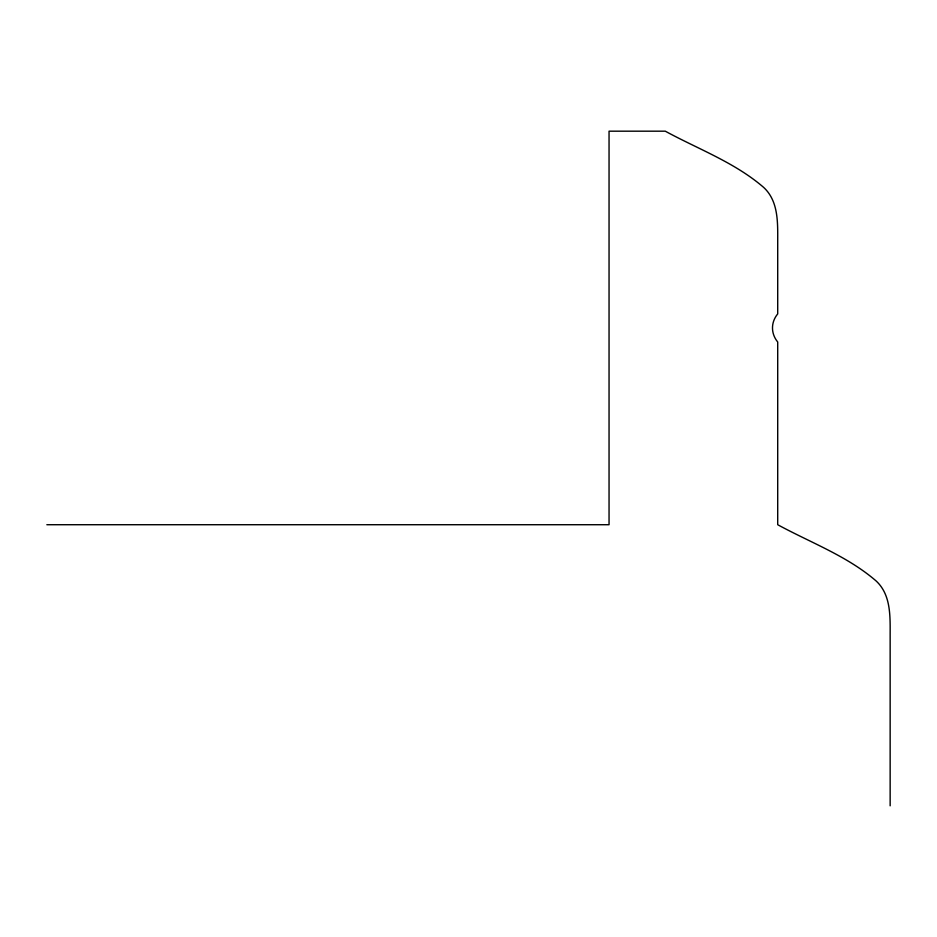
<?xml version="1.0" encoding="UTF-8"?>
<svg xmlns="http://www.w3.org/2000/svg" width="937" height="937" viewBox="0 0 937 937"><rect width="100%" height="100%" fill="white"/><g stroke="black" fill="none" stroke-linecap="round" stroke-linejoin="round"><path stroke-width="1.41" d="M46.85 524.72L609.05 524.72L609.05 131.18L665.27 131.18C698.334 149.17 734.877 162.534 763.655 187.4C779.162 201.724 777.64 224.376 777.71 243.62L777.71 313.895C770.753 322.363 770.753 333.537 777.71 342.005L777.71 524.72C810.774 542.71 847.317 556.074 876.095 580.94C891.602 595.264 890.08 617.916 890.15 637.16L890.15 805.82"/></g></svg>
